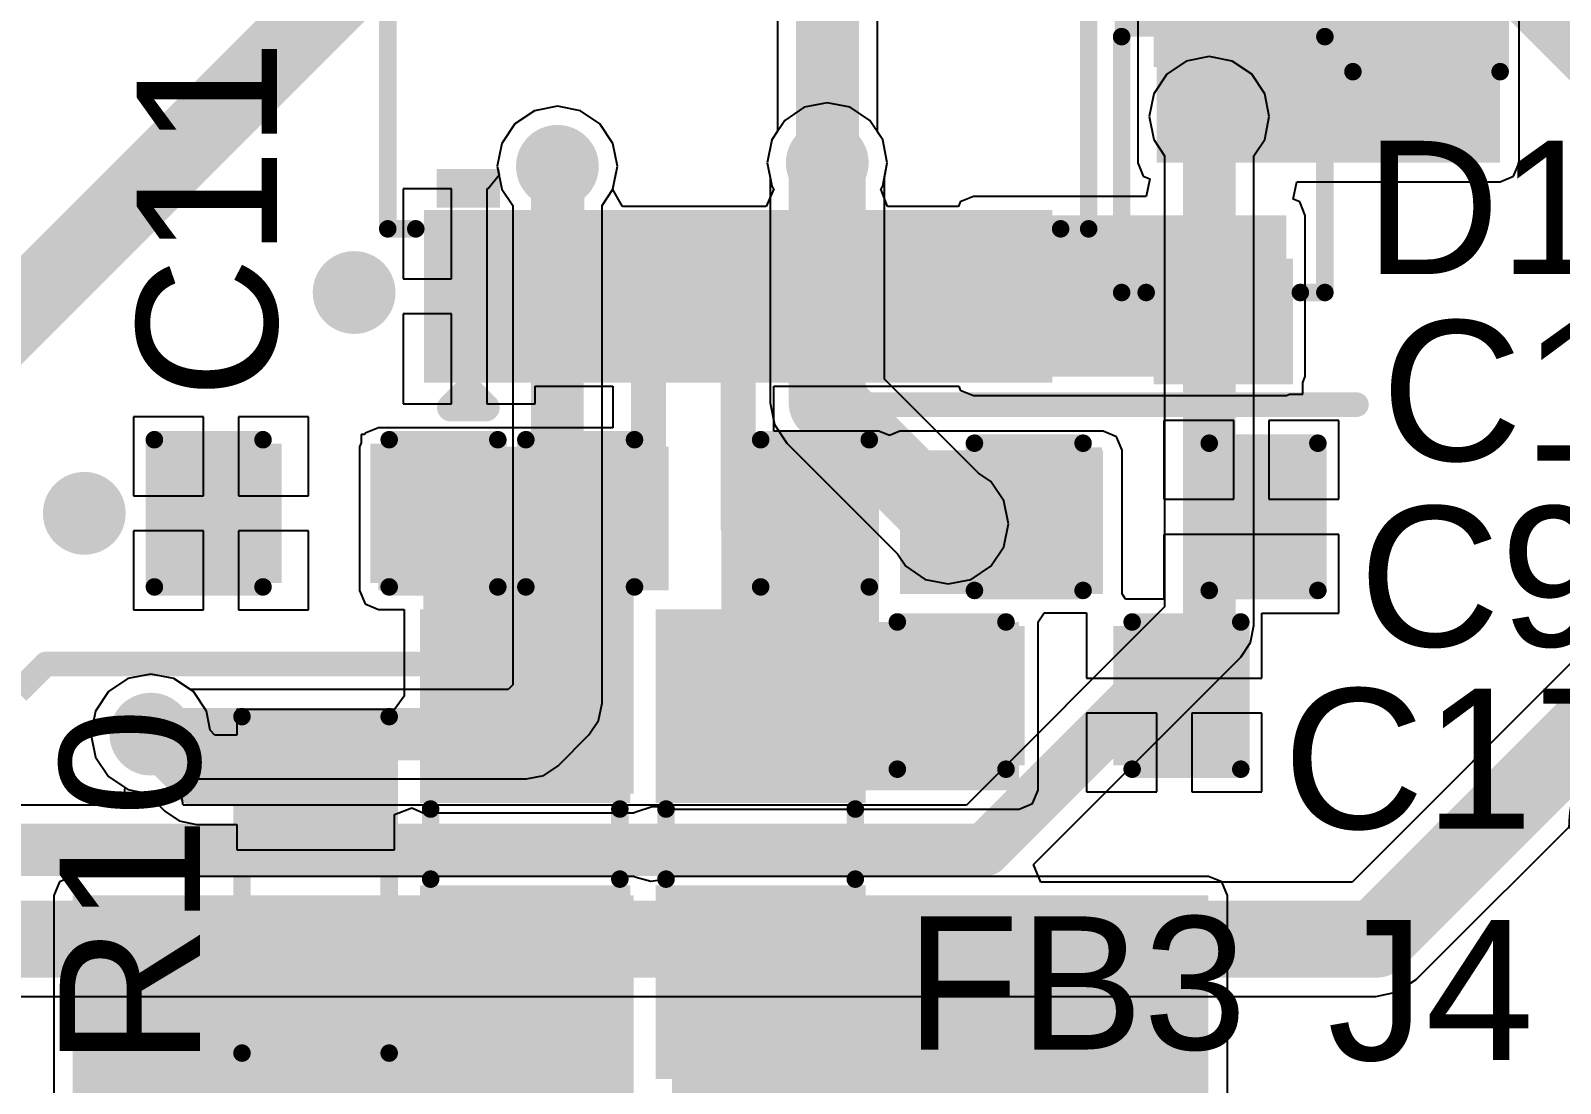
# Model space of a CAD drawing. Header units: millimetres. Extents: x -0.27 to 4.7, y -0.39 to 2.83.
# Drawn here: x 3.4247 to 3.8612, y 0.3114 to 0.6117 of the extents above; entities that cross this region are included whole.
import ezdxf

# ---------------------------------------------------------------- set-up
doc = ezdxf.new("R2010")
doc.units = ezdxf.units.MM
doc.header["$MEASUREMENT"] = 0
for name, color, linetype in [('BottomLayer', 5, 'Continuous'), ('BottomSolder', 6, 'Continuous'), ('TopLayer', 1, 'Continuous'), ('TopOverlay', 2, 'Continuous'), ('TopPaste', 8, 'Continuous'), ('TopSolder', 216, 'Continuous'), ('ViaHoleLayer', 16, 'Continuous')]:
    doc.layers.add(name, color=color, linetype=linetype)
doc.styles.add('Arial', font='', dxfattribs={"height": 0.2})
doc.styles.get('Arial').set_extended_font_data('Arial')

# ---------------------------------------------------------------- blocks, each defined once
blk = doc.blocks.new('14_TSSOP_56')
at = {"layer": 'TopLayer'}
for points in [[(-0.12992, 0.08563), (-0.08858, 0.08563), (-0.08858, 0.06791), (-0.12992, 0.06791)], [(0.08858, 0.08563), (0.12992, 0.08563), (0.12992, 0.06791), (0.08858, 0.06791)], [(-0.12992, 0.06004), (-0.08858, 0.06004), (-0.08858, 0.04232), (-0.12992, 0.04232)], [(0.08858, 0.06004), (0.12992, 0.06004), (0.12992, 0.04232), (0.08858, 0.04232)], [(-0.12992, 0.03445), (-0.08858, 0.03445), (-0.08858, 0.01673), (-0.12992, 0.01673)], [(0.08858, 0.03445), (0.12992, 0.03445), (0.12992, 0.01673), (0.08858, 0.01673)], [(-0.12992, 0.00886), (-0.08858, 0.00886), (-0.08858, -0.00886), (-0.12992, -0.00886)], [(0.08858, 0.00886), (0.12992, 0.00886), (0.12992, -0.00886), (0.08858, -0.00886)], [(-0.12992, -0.01673), (-0.08858, -0.01673), (-0.08858, -0.03445), (-0.12992, -0.03445)], [(0.08858, -0.01673), (0.12992, -0.01673), (0.12992, -0.03445), (0.08858, -0.03445)], [(-0.12992, -0.04232), (-0.08858, -0.04232), (-0.08858, -0.06004), (-0.12992, -0.06004)], [(0.08858, -0.04232), (0.12992, -0.04232), (0.12992, -0.06004), (0.08858, -0.06004)], [(-0.12992, -0.06791), (-0.08858, -0.06791), (-0.08858, -0.08563), (-0.12992, -0.08563)], [(0.08858, -0.06791), (0.12992, -0.06791), (0.12992, -0.08563), (0.08858, -0.08563)]]:
    blk.add_hatch(color=1, dxfattribs=at).paths.add_polyline_path(points)
at = {"layer": 'TopOverlay'}
blk.add_hatch(color=2, dxfattribs=at).paths.add_polyline_path([(-0.08393, 0.068), (-0.07293, 0.068), (-0.07293, 0.086), (-0.08393, 0.086)])
at = {"layer": 'TopPaste'}
for points in [[(-0.12992, 0.08563), (-0.08858, 0.08563), (-0.08858, 0.06791), (-0.12992, 0.06791)], [(0.08858, 0.08563), (0.12992, 0.08563), (0.12992, 0.06791), (0.08858, 0.06791)], [(-0.12992, 0.06004), (-0.08858, 0.06004), (-0.08858, 0.04232), (-0.12992, 0.04232)], [(0.08858, 0.06004), (0.12992, 0.06004), (0.12992, 0.04232), (0.08858, 0.04232)], [(-0.12992, 0.03445), (-0.08858, 0.03445), (-0.08858, 0.01673), (-0.12992, 0.01673)], [(0.08858, 0.03445), (0.12992, 0.03445), (0.12992, 0.01673), (0.08858, 0.01673)], [(-0.12992, 0.00886), (-0.08858, 0.00886), (-0.08858, -0.00886), (-0.12992, -0.00886)], [(0.08858, 0.00886), (0.12992, 0.00886), (0.12992, -0.00886), (0.08858, -0.00886)], [(-0.12992, -0.01673), (-0.08858, -0.01673), (-0.08858, -0.03445), (-0.12992, -0.03445)], [(0.08858, -0.01673), (0.12992, -0.01673), (0.12992, -0.03445), (0.08858, -0.03445)], [(-0.12992, -0.04232), (-0.08858, -0.04232), (-0.08858, -0.06004), (-0.12992, -0.06004)], [(0.08858, -0.04232), (0.12992, -0.04232), (0.12992, -0.06004), (0.08858, -0.06004)], [(-0.12992, -0.06791), (-0.08858, -0.06791), (-0.08858, -0.08563), (-0.12992, -0.08563)], [(0.08858, -0.06791), (0.12992, -0.06791), (0.12992, -0.08563), (0.08858, -0.08563)]]:
    blk.add_hatch(color=8, dxfattribs=at).paths.add_polyline_path(points)
at = {"layer": 'TopSolder'}
for points in [[(-0.13392, 0.08963), (-0.08458, 0.08963), (-0.08458, 0.06391), (-0.13392, 0.06391)], [(0.08458, 0.08963), (0.13392, 0.08963), (0.13392, 0.06391), (0.08458, 0.06391)], [(-0.13392, 0.06404), (-0.08458, 0.06404), (-0.08458, 0.03832), (-0.13392, 0.03832)], [(0.08458, 0.06404), (0.13392, 0.06404), (0.13392, 0.03832), (0.08458, 0.03832)], [(-0.13392, 0.03845), (-0.08458, 0.03845), (-0.08458, 0.01273), (-0.13392, 0.01273)], [(0.08458, 0.03845), (0.13392, 0.03845), (0.13392, 0.01273), (0.08458, 0.01273)], [(-0.13392, 0.01286), (-0.08458, 0.01286), (-0.08458, -0.01286), (-0.13392, -0.01286)], [(0.08458, 0.01286), (0.13392, 0.01286), (0.13392, -0.01286), (0.08458, -0.01286)], [(-0.13392, -0.01273), (-0.08458, -0.01273), (-0.08458, -0.03845), (-0.13392, -0.03845)], [(0.08458, -0.01273), (0.13392, -0.01273), (0.13392, -0.03845), (0.08458, -0.03845)], [(-0.13392, -0.03832), (-0.08458, -0.03832), (-0.08458, -0.06404), (-0.13392, -0.06404)], [(0.08458, -0.03832), (0.13392, -0.03832), (0.13392, -0.06404), (0.08458, -0.06404)], [(-0.13392, -0.06391), (-0.08458, -0.06391), (-0.08458, -0.08963), (-0.13392, -0.08963)], [(0.08458, -0.06391), (0.13392, -0.06391), (0.13392, -0.08963), (0.08458, -0.08963)]]:
    blk.add_hatch(color=216, dxfattribs=at).paths.add_polyline_path(points)
at = {"layer": 'TopOverlay'}
for points, const_width in [([(-0.09, 0.1), (-0.09, 0.092)], 0.005), ([(-0.09, 0.1), (0.09, 0.1)], 0.005), ([(0.09, 0.1), (0.09, 0.092)], 0.005), ([(-0.141, 0.082), (-0.141, 0.072)], 0.00787), ([(-0.141, 0.082), (-0.136, 0.077)], 0.00787), ([(-0.136, 0.077), (-0.141, 0.072)], 0.00787), ([(-0.09, -0.092), (-0.09, -0.1)], 0.005), ([(0.09, -0.092), (0.09, -0.1)], 0.005), ([(-0.09, -0.1), (0.09, -0.1)], 0.005)]:
    blk.add_lwpolyline(points, dxfattribs=dict(at, const_width=const_width))
for points, const_width in [([(-0.09125, 0.1, 1), (-0.08875, 0.1, 1)], 0.0025), ([(-0.09125, 0.1, 1), (-0.08875, 0.1, 1)], 0.0025), ([(0.08875, 0.1, 1), (0.09125, 0.1, 1)], 0.0025), ([(0.08875, 0.1, 1), (0.09125, 0.1, 1)], 0.0025), ([(-0.09125, 0.092, 1), (-0.08875, 0.092, 1)], 0.0025), ([(0.08875, 0.092, 1), (0.09125, 0.092, 1)], 0.0025), ([(-0.14297, 0.082, 1), (-0.13903, 0.082, 1)], 0.00394), ([(-0.14297, 0.082, 1), (-0.13903, 0.082, 1)], 0.00394), ([(-0.13797, 0.077, 1), (-0.13403, 0.077, 1)], 0.00394), ([(-0.13797, 0.077, 1), (-0.13403, 0.077, 1)], 0.00394), ([(-0.14297, 0.072, 1), (-0.13903, 0.072, 1)], 0.00394), ([(-0.14297, 0.072, 1), (-0.13903, 0.072, 1)], 0.00394), ([(-0.09125, -0.092, 1), (-0.08875, -0.092, 1)], 0.0025), ([(0.08875, -0.092, 1), (0.09125, -0.092, 1)], 0.0025), ([(-0.09125, -0.1, 1), (-0.08875, -0.1, 1)], 0.0025), ([(-0.09125, -0.1, 1), (-0.08875, -0.1, 1)], 0.0025), ([(0.08875, -0.1, 1), (0.09125, -0.1, 1)], 0.0025), ([(0.08875, -0.1, 1), (0.09125, -0.1, 1)], 0.0025)]:
    blk.add_lwpolyline(points, format="xyb", close=True, dxfattribs=dict(at, const_width=const_width))
blk = doc.blocks.new('R___0603_92')
at = {"layer": 'TopLayer'}
for points in [[(-0.015, 0.0175), (-0.015, -0.0175), (-0.045, -0.0175), (-0.045, 0.0175)], [(0.045, 0.0175), (0.045, -0.0175), (0.015, -0.0175), (0.015, 0.0175)]]:
    blk.add_hatch(color=1, dxfattribs=at).paths.add_polyline_path(points)
at = {"layer": 'TopPaste'}
for points in [[(-0.015, 0.0175), (-0.015, -0.0175), (-0.045, -0.0175), (-0.045, 0.0175)], [(0.045, 0.0175), (0.045, -0.0175), (0.015, -0.0175), (0.015, 0.0175)]]:
    blk.add_hatch(color=8, dxfattribs=at).paths.add_polyline_path(points)
at = {"layer": 'TopSolder'}
for points in [[(-0.011, 0.0215), (-0.011, -0.0215), (-0.049, -0.0215), (-0.049, 0.0215)], [(0.049, 0.0215), (0.049, -0.0215), (0.011, -0.0215), (0.011, 0.0215)]]:
    blk.add_hatch(color=216, dxfattribs=at).paths.add_polyline_path(points)
at = {"layer": 'TopOverlay', "const_width": 0.005}
for points in [[(-0.048, -0.021), (-0.048, 0.021)], [(0.048, 0.021), (-0.048, 0.021)], [(0.048, -0.021), (0.048, 0.021)], [(0.048, -0.021), (-0.048, -0.021)]]:
    blk.add_lwpolyline(points, dxfattribs=at)
at = {"layer": 'TopOverlay', "const_width": 0.0025}
for points in [[(-0.04925, 0.021, 1), (-0.04675, 0.021, 1)], [(-0.04925, 0.021, 1), (-0.04675, 0.021, 1)], [(0.04675, 0.021, 1), (0.04925, 0.021, 1)], [(0.04675, 0.021, 1), (0.04925, 0.021, 1)], [(-0.04925, -0.021, 1), (-0.04675, -0.021, 1)], [(-0.04925, -0.021, 1), (-0.04675, -0.021, 1)], [(0.04675, -0.021, 1), (0.04925, -0.021, 1)], [(0.04675, -0.021, 1), (0.04925, -0.021, 1)]]:
    blk.add_lwpolyline(points, format="xyb", close=True, dxfattribs=at)
blk = doc.blocks.new('R___0603_94')
at = {"layer": 'TopLayer'}
for points in [[(-0.015, 0.0175), (-0.015, -0.0175), (-0.045, -0.0175), (-0.045, 0.0175)], [(0.045, 0.0175), (0.045, -0.0175), (0.015, -0.0175), (0.015, 0.0175)]]:
    blk.add_hatch(color=1, dxfattribs=at).paths.add_polyline_path(points)
at = {"layer": 'TopPaste'}
for points in [[(-0.015, 0.0175), (-0.015, -0.0175), (-0.045, -0.0175), (-0.045, 0.0175)], [(0.045, 0.0175), (0.045, -0.0175), (0.015, -0.0175), (0.015, 0.0175)]]:
    blk.add_hatch(color=8, dxfattribs=at).paths.add_polyline_path(points)
at = {"layer": 'TopSolder'}
for points in [[(-0.011, 0.0215), (-0.011, -0.0215), (-0.049, -0.0215), (-0.049, 0.0215)], [(0.049, 0.0215), (0.049, -0.0215), (0.011, -0.0215), (0.011, 0.0215)]]:
    blk.add_hatch(color=216, dxfattribs=at).paths.add_polyline_path(points)
at = {"layer": 'TopOverlay', "const_width": 0.005}
for points in [[(0.048, 0.021), (-0.048, 0.021)], [(-0.048, -0.021), (-0.048, 0.021)], [(0.048, -0.021), (0.048, 0.021)], [(0.048, -0.021), (-0.048, -0.021)]]:
    blk.add_lwpolyline(points, dxfattribs=at)
at = {"layer": 'TopOverlay', "const_width": 0.0025}
for points in [[(-0.04925, 0.021, 1), (-0.04675, 0.021, 1)], [(-0.04925, 0.021, 1), (-0.04675, 0.021, 1)], [(0.04675, 0.021, 1), (0.04925, 0.021, 1)], [(0.04675, 0.021, 1), (0.04925, 0.021, 1)], [(-0.04925, -0.021, 1), (-0.04675, -0.021, 1)], [(-0.04925, -0.021, 1), (-0.04675, -0.021, 1)], [(0.04675, -0.021, 1), (0.04925, -0.021, 1)], [(0.04675, -0.021, 1), (0.04925, -0.021, 1)]]:
    blk.add_lwpolyline(points, format="xyb", close=True, dxfattribs=at)
blk = doc.blocks.new('I___0805_134')
at = {"layer": 'TopLayer'}
for points in [[(-0.06299, 0.02598), (-0.01575, 0.02598), (-0.01575, -0.02598), (-0.06299, -0.02598)], [(0.01575, 0.02598), (0.06299, 0.02598), (0.06299, -0.02598), (0.01575, -0.02598)]]:
    blk.add_hatch(color=1, dxfattribs=at).paths.add_polyline_path(points)
at = {"layer": 'TopPaste'}
for points in [[(-0.06299, 0.02598), (-0.01575, 0.02598), (-0.01575, -0.02598), (-0.06299, -0.02598)], [(0.01575, 0.02598), (0.06299, 0.02598), (0.06299, -0.02598), (0.01575, -0.02598)]]:
    blk.add_hatch(color=8, dxfattribs=at).paths.add_polyline_path(points)
at = {"layer": 'TopSolder'}
for points in [[(-0.06699, 0.02998), (-0.01175, 0.02998), (-0.01175, -0.02998), (-0.06699, -0.02998)], [(0.01175, 0.02998), (0.06699, 0.02998), (0.06699, -0.02998), (0.01175, -0.02998)]]:
    blk.add_hatch(color=216, dxfattribs=at).paths.add_polyline_path(points)
at = {"layer": 'TopOverlay', "const_width": 0.005}
for points in [[(-0.01, 0.027), (0.01, 0.027)], [(-0.01, -0.027), (0.01, -0.027)]]:
    blk.add_lwpolyline(points, dxfattribs=at)
at = {"layer": 'TopOverlay', "const_width": 0.0025}
for points in [[(-0.01125, 0.027, 1), (-0.00875, 0.027, 1)], [(0.00875, 0.027, 1), (0.01125, 0.027, 1)], [(-0.01125, -0.027, 1), (-0.00875, -0.027, 1)], [(0.00875, -0.027, 1), (0.01125, -0.027, 1)]]:
    blk.add_lwpolyline(points, format="xyb", close=True, dxfattribs=at)
blk = doc.blocks.new('I___0805_135')
at = {"layer": 'TopLayer'}
for points in [[(-0.06299, 0.02598), (-0.01575, 0.02598), (-0.01575, -0.02598), (-0.06299, -0.02598)], [(0.01575, 0.02598), (0.06299, 0.02598), (0.06299, -0.02598), (0.01575, -0.02598)]]:
    blk.add_hatch(color=1, dxfattribs=at).paths.add_polyline_path(points)
at = {"layer": 'TopPaste'}
for points in [[(-0.06299, 0.02598), (-0.01575, 0.02598), (-0.01575, -0.02598), (-0.06299, -0.02598)], [(0.01575, 0.02598), (0.06299, 0.02598), (0.06299, -0.02598), (0.01575, -0.02598)]]:
    blk.add_hatch(color=8, dxfattribs=at).paths.add_polyline_path(points)
at = {"layer": 'TopSolder'}
for points in [[(-0.06699, 0.02998), (-0.01175, 0.02998), (-0.01175, -0.02998), (-0.06699, -0.02998)], [(0.01175, 0.02998), (0.06699, 0.02998), (0.06699, -0.02998), (0.01175, -0.02998)]]:
    blk.add_hatch(color=216, dxfattribs=at).paths.add_polyline_path(points)
at = {"layer": 'TopOverlay', "const_width": 0.005}
for points in [[(-0.01, 0.027), (0.01, 0.027)], [(-0.01, -0.027), (0.01, -0.027)]]:
    blk.add_lwpolyline(points, dxfattribs=at)
at = {"layer": 'TopOverlay', "const_width": 0.0025}
for points in [[(-0.01125, 0.027, 1), (-0.00875, 0.027, 1)], [(0.00875, 0.027, 1), (0.01125, 0.027, 1)], [(-0.01125, -0.027, 1), (-0.00875, -0.027, 1)], [(0.00875, -0.027, 1), (0.01125, -0.027, 1)]]:
    blk.add_lwpolyline(points, format="xyb", close=True, dxfattribs=at)
blk = doc.blocks.new('SOD_323_159')
at = {"layer": 'TopLayer'}
for points in [[(-0.02953, -0.01772), (-0.06102, -0.01772), (-0.06102, 0.01772), (-0.02953, 0.01772)], [(0.06102, -0.01772), (0.02953, -0.01772), (0.02953, 0.01772), (0.06102, 0.01772)]]:
    blk.add_hatch(color=1, dxfattribs=at).paths.add_polyline_path(points)
at = {"layer": 'TopOverlay'}
for points in [[(-0.079, 0.019), (-0.036, 0.019), (-0.036, 0.031), (-0.079, 0.031)], [(-0.079, -0.02), (-0.062, -0.02), (-0.062, 0.02), (-0.079, 0.02)], [(-0.079, -0.031), (-0.036, -0.031), (-0.036, -0.019), (-0.079, -0.019)]]:
    blk.add_hatch(color=2, dxfattribs=at).paths.add_polyline_path(points)
at = {"layer": 'TopPaste'}
for points in [[(-0.02953, -0.01772), (-0.06102, -0.01772), (-0.06102, 0.01772), (-0.02953, 0.01772)], [(0.06102, -0.01772), (0.02953, -0.01772), (0.02953, 0.01772), (0.06102, 0.01772)]]:
    blk.add_hatch(color=8, dxfattribs=at).paths.add_polyline_path(points)
at = {"layer": 'TopSolder'}
for points in [[(-0.02736, -0.01988), (-0.06319, -0.01988), (-0.06319, 0.01988), (-0.02736, 0.01988)], [(0.06319, -0.01988), (0.02736, -0.01988), (0.02736, 0.01988), (0.06319, 0.01988)]]:
    blk.add_hatch(color=216, dxfattribs=at).paths.add_polyline_path(points)
at = {"layer": 'TopOverlay', "const_width": 0.005}
for points in [[(0.037, 0.029), (-0.036, 0.029)], [(0.037, 0.022), (0.037, 0.029)], [(0.037, -0.029), (0.037, -0.022)], [(0.037, -0.029), (-0.036, -0.029)]]:
    blk.add_lwpolyline(points, dxfattribs=at)
at = {"layer": 'TopOverlay', "const_width": 0.0025}
for points in [[(-0.03725, 0.029, 1), (-0.03475, 0.029, 1)], [(0.03575, 0.029, 1), (0.03825, 0.029, 1)], [(0.03575, 0.029, 1), (0.03825, 0.029, 1)], [(0.03575, 0.022, 1), (0.03825, 0.022, 1)], [(0.03575, -0.022, 1), (0.03825, -0.022, 1)], [(-0.03725, -0.029, 1), (-0.03475, -0.029, 1)], [(0.03575, -0.029, 1), (0.03825, -0.029, 1)], [(0.03575, -0.029, 1), (0.03825, -0.029, 1)]]:
    blk.add_lwpolyline(points, format="xyb", close=True, dxfattribs=at)
blk = doc.blocks.new('C___0603_202')
at = {"layer": 'TopLayer'}
for points in [[(-0.015, 0.0175), (-0.015, -0.0175), (-0.045, -0.0175), (-0.045, 0.0175)], [(0.045, 0.0175), (0.045, -0.0175), (0.015, -0.0175), (0.015, 0.0175)]]:
    blk.add_hatch(color=1, dxfattribs=at).paths.add_polyline_path(points)
at = {"layer": 'TopPaste'}
for points in [[(-0.015, 0.0175), (-0.015, -0.0175), (-0.045, -0.0175), (-0.045, 0.0175)], [(0.045, 0.0175), (0.045, -0.0175), (0.015, -0.0175), (0.015, 0.0175)]]:
    blk.add_hatch(color=8, dxfattribs=at).paths.add_polyline_path(points)
at = {"layer": 'TopSolder'}
for points in [[(-0.01264, 0.01986), (-0.01264, -0.01986), (-0.04736, -0.01986), (-0.04736, 0.01986)], [(0.04736, 0.01986), (0.04736, -0.01986), (0.01264, -0.01986), (0.01264, 0.01986)]]:
    blk.add_hatch(color=216, dxfattribs=at).paths.add_polyline_path(points)
at = {"layer": 'TopOverlay', "const_width": 0.005}
for points in [[(-0.049, 0.021), (-0.018, 0.021)], [(-0.049, -0.021), (-0.049, 0.021)], [(0.018, 0.021), (0.049, 0.021)], [(0.049, -0.021), (0.049, 0.021)], [(-0.049, -0.021), (-0.018, -0.021)], [(0.018, -0.021), (0.049, -0.021)]]:
    blk.add_lwpolyline(points, dxfattribs=at)
at = {"layer": 'TopOverlay', "const_width": 0.0025}
for points in [[(-0.05025, 0.021, 1), (-0.04775, 0.021, 1)], [(-0.05025, 0.021, 1), (-0.04775, 0.021, 1)], [(-0.01925, 0.021, 1), (-0.01675, 0.021, 1)], [(0.01675, 0.021, 1), (0.01925, 0.021, 1)], [(0.04775, 0.021, 1), (0.05025, 0.021, 1)], [(0.04775, 0.021, 1), (0.05025, 0.021, 1)], [(-0.05025, -0.021, 1), (-0.04775, -0.021, 1)], [(-0.05025, -0.021, 1), (-0.04775, -0.021, 1)], [(-0.01925, -0.021, 1), (-0.01675, -0.021, 1)], [(0.01675, -0.021, 1), (0.01925, -0.021, 1)], [(0.04775, -0.021, 1), (0.05025, -0.021, 1)], [(0.04775, -0.021, 1), (0.05025, -0.021, 1)]]:
    blk.add_lwpolyline(points, format="xyb", close=True, dxfattribs=at)
blk = doc.blocks.new('C___0603_204')
at = {"layer": 'TopLayer'}
for points in [[(-0.015, 0.0175), (-0.015, -0.0175), (-0.045, -0.0175), (-0.045, 0.0175)], [(0.045, 0.0175), (0.045, -0.0175), (0.015, -0.0175), (0.015, 0.0175)]]:
    blk.add_hatch(color=1, dxfattribs=at).paths.add_polyline_path(points)
at = {"layer": 'TopPaste'}
for points in [[(-0.015, 0.0175), (-0.015, -0.0175), (-0.045, -0.0175), (-0.045, 0.0175)], [(0.045, 0.0175), (0.045, -0.0175), (0.015, -0.0175), (0.015, 0.0175)]]:
    blk.add_hatch(color=8, dxfattribs=at).paths.add_polyline_path(points)
at = {"layer": 'TopSolder'}
for points in [[(-0.01264, 0.01986), (-0.01264, -0.01986), (-0.04736, -0.01986), (-0.04736, 0.01986)], [(0.04736, 0.01986), (0.04736, -0.01986), (0.01264, -0.01986), (0.01264, 0.01986)]]:
    blk.add_hatch(color=216, dxfattribs=at).paths.add_polyline_path(points)
at = {"layer": 'TopOverlay', "const_width": 0.005}
for points in [[(-0.049, 0.021), (-0.018, 0.021)], [(-0.049, -0.021), (-0.049, 0.021)], [(0.018, 0.021), (0.049, 0.021)], [(0.049, -0.021), (0.049, 0.021)], [(-0.049, -0.021), (-0.018, -0.021)], [(0.018, -0.021), (0.049, -0.021)]]:
    blk.add_lwpolyline(points, dxfattribs=at)
at = {"layer": 'TopOverlay', "const_width": 0.0025}
for points in [[(-0.05025, 0.021, 1), (-0.04775, 0.021, 1)], [(-0.05025, 0.021, 1), (-0.04775, 0.021, 1)], [(-0.01925, 0.021, 1), (-0.01675, 0.021, 1)], [(0.01675, 0.021, 1), (0.01925, 0.021, 1)], [(0.04775, 0.021, 1), (0.05025, 0.021, 1)], [(0.04775, 0.021, 1), (0.05025, 0.021, 1)], [(-0.05025, -0.021, 1), (-0.04775, -0.021, 1)], [(-0.05025, -0.021, 1), (-0.04775, -0.021, 1)], [(-0.01925, -0.021, 1), (-0.01675, -0.021, 1)], [(0.01675, -0.021, 1), (0.01925, -0.021, 1)], [(0.04775, -0.021, 1), (0.05025, -0.021, 1)], [(0.04775, -0.021, 1), (0.05025, -0.021, 1)]]:
    blk.add_lwpolyline(points, format="xyb", close=True, dxfattribs=at)
blk = doc.blocks.new('C___0603_208')
at = {"layer": 'TopLayer'}
for points in [[(-0.015, 0.0175), (-0.015, -0.0175), (-0.045, -0.0175), (-0.045, 0.0175)], [(0.045, 0.0175), (0.045, -0.0175), (0.015, -0.0175), (0.015, 0.0175)]]:
    blk.add_hatch(color=1, dxfattribs=at).paths.add_polyline_path(points)
at = {"layer": 'TopPaste'}
for points in [[(-0.015, 0.0175), (-0.015, -0.0175), (-0.045, -0.0175), (-0.045, 0.0175)], [(0.045, 0.0175), (0.045, -0.0175), (0.015, -0.0175), (0.015, 0.0175)]]:
    blk.add_hatch(color=8, dxfattribs=at).paths.add_polyline_path(points)
at = {"layer": 'TopSolder'}
for points in [[(-0.01264, 0.01986), (-0.01264, -0.01986), (-0.04736, -0.01986), (-0.04736, 0.01986)], [(0.04736, 0.01986), (0.04736, -0.01986), (0.01264, -0.01986), (0.01264, 0.01986)]]:
    blk.add_hatch(color=216, dxfattribs=at).paths.add_polyline_path(points)
at = {"layer": 'TopOverlay', "const_width": 0.005}
for points in [[(-0.049, 0.021), (-0.018, 0.021)], [(-0.049, -0.021), (-0.049, 0.021)], [(0.018, 0.021), (0.049, 0.021)], [(0.049, -0.021), (0.049, 0.021)], [(-0.049, -0.021), (-0.018, -0.021)], [(0.018, -0.021), (0.049, -0.021)]]:
    blk.add_lwpolyline(points, dxfattribs=at)
at = {"layer": 'TopOverlay', "const_width": 0.0025}
for points in [[(-0.05025, 0.021, 1), (-0.04775, 0.021, 1)], [(-0.05025, 0.021, 1), (-0.04775, 0.021, 1)], [(-0.01925, 0.021, 1), (-0.01675, 0.021, 1)], [(0.01675, 0.021, 1), (0.01925, 0.021, 1)], [(0.04775, 0.021, 1), (0.05025, 0.021, 1)], [(0.04775, 0.021, 1), (0.05025, 0.021, 1)], [(-0.05025, -0.021, 1), (-0.04775, -0.021, 1)], [(-0.05025, -0.021, 1), (-0.04775, -0.021, 1)], [(-0.01925, -0.021, 1), (-0.01675, -0.021, 1)], [(0.01675, -0.021, 1), (0.01925, -0.021, 1)], [(0.04775, -0.021, 1), (0.05025, -0.021, 1)], [(0.04775, -0.021, 1), (0.05025, -0.021, 1)]]:
    blk.add_lwpolyline(points, format="xyb", close=True, dxfattribs=at)
blk = doc.blocks.new('C___0603_210')
at = {"layer": 'TopLayer'}
for points in [[(-0.015, 0.0175), (-0.015, -0.0175), (-0.045, -0.0175), (-0.045, 0.0175)], [(0.045, 0.0175), (0.045, -0.0175), (0.015, -0.0175), (0.015, 0.0175)]]:
    blk.add_hatch(color=1, dxfattribs=at).paths.add_polyline_path(points)
at = {"layer": 'TopPaste'}
for points in [[(-0.015, 0.0175), (-0.015, -0.0175), (-0.045, -0.0175), (-0.045, 0.0175)], [(0.045, 0.0175), (0.045, -0.0175), (0.015, -0.0175), (0.015, 0.0175)]]:
    blk.add_hatch(color=8, dxfattribs=at).paths.add_polyline_path(points)
at = {"layer": 'TopSolder'}
for points in [[(-0.01264, 0.01986), (-0.01264, -0.01986), (-0.04736, -0.01986), (-0.04736, 0.01986)], [(0.04736, 0.01986), (0.04736, -0.01986), (0.01264, -0.01986), (0.01264, 0.01986)]]:
    blk.add_hatch(color=216, dxfattribs=at).paths.add_polyline_path(points)
at = {"layer": 'TopOverlay', "const_width": 0.005}
for points in [[(-0.049, 0.021), (-0.049, -0.021)], [(-0.018, 0.021), (-0.049, 0.021)], [(0.049, 0.021), (0.018, 0.021)], [(0.049, 0.021), (0.049, -0.021)], [(-0.018, -0.021), (-0.049, -0.021)], [(0.049, -0.021), (0.018, -0.021)]]:
    blk.add_lwpolyline(points, dxfattribs=at)
at = {"layer": 'TopOverlay', "const_width": 0.0025}
for points in [[(-0.05025, 0.021, 1), (-0.04775, 0.021, 1)], [(-0.05025, 0.021, 1), (-0.04775, 0.021, 1)], [(-0.01925, 0.021, 1), (-0.01675, 0.021, 1)], [(0.01675, 0.021, 1), (0.01925, 0.021, 1)], [(0.04775, 0.021, 1), (0.05025, 0.021, 1)], [(0.04775, 0.021, 1), (0.05025, 0.021, 1)], [(-0.05025, -0.021, 1), (-0.04775, -0.021, 1)], [(-0.05025, -0.021, 1), (-0.04775, -0.021, 1)], [(-0.01925, -0.021, 1), (-0.01675, -0.021, 1)], [(0.01675, -0.021, 1), (0.01925, -0.021, 1)], [(0.04775, -0.021, 1), (0.05025, -0.021, 1)], [(0.04775, -0.021, 1), (0.05025, -0.021, 1)]]:
    blk.add_lwpolyline(points, format="xyb", close=True, dxfattribs=at)

msp = doc.modelspace()

# ---------------------------------------------------------------- hatches: boundary and pattern name
at = {"layer": 'BottomLayer'}
h = msp.add_hatch(color=5, dxfattribs=at)
edge = h.paths.add_edge_path()
edge.add_arc((3.761, 0.58717), 0.01181, 0, 360)
h = msp.add_hatch(color=5, dxfattribs=at)
edge = h.paths.add_edge_path()
edge.add_arc((3.652, 0.574), 0.01181, 0, 360)
h = msp.add_hatch(color=5, dxfattribs=at)
edge = h.paths.add_edge_path()
edge.add_arc((3.575, 0.573), 0.01181, 0, 360)
h = msp.add_hatch(color=5, dxfattribs=at)
edge = h.paths.add_edge_path()
edge.add_arc((3.517, 0.537), 0.01181, 0, 360)
h = msp.add_hatch(color=5, dxfattribs=at)
edge = h.paths.add_edge_path()
edge.add_arc((3.44, 0.474), 0.01181, 0, 360)
h = msp.add_hatch(color=5, dxfattribs=at)
edge = h.paths.add_edge_path()
edge.add_arc((3.68654, 0.471), 0.01181, 0, 360)
h = msp.add_hatch(color=5, dxfattribs=at)
edge = h.paths.add_edge_path()
edge.add_arc((3.459, 0.411), 0.01181, 0, 360)
at = {"layer": 'BottomSolder'}
h = msp.add_hatch(color=6, dxfattribs=at)
edge = h.paths.add_edge_path()
edge.add_arc((3.761, 0.58717), 0.00591, 0, 360)
h = msp.add_hatch(color=6, dxfattribs=at)
edge = h.paths.add_edge_path()
edge.add_arc((3.575, 0.573), 0.00591, 0, 360)
h = msp.add_hatch(color=6, dxfattribs=at)
edge = h.paths.add_edge_path()
edge.add_arc((3.652, 0.574), 0.00591, 0, 360)
h = msp.add_hatch(color=6, dxfattribs=at)
edge = h.paths.add_edge_path()
edge.add_arc((3.517, 0.537), 0.00591, 0, 360)
h = msp.add_hatch(color=6, dxfattribs=at)
edge = h.paths.add_edge_path()
edge.add_arc((3.44, 0.474), 0.00591, 0, 360)
h = msp.add_hatch(color=6, dxfattribs=at)
edge = h.paths.add_edge_path()
edge.add_arc((3.68654, 0.471), 0.00591, 0, 360)
h = msp.add_hatch(color=6, dxfattribs=at)
edge = h.paths.add_edge_path()
edge.add_arc((3.459, 0.411), 0.00591, 0, 360)
at = {"layer": 'TopLayer'}
for points in [[(3.746, 0.574), (3.844, 0.574), (3.844, 0.635), (3.746, 0.635)], [(3.69377, 0.513), (3.783, 0.513), (3.783, 0.559), (3.69377, 0.559)], [(3.52395, 0.452), (3.60673, 0.452), (3.60673, 0.493), (3.52395, 0.493)], [(3.62173, 0.427), (3.66673, 0.427), (3.66673, 0.492), (3.62173, 0.492)], [(3.67273, 0.451), (3.73073, 0.451), (3.73073, 0.492), (3.67273, 0.492)], [(3.53673, 0.394), (3.59673, 0.394), (3.59673, 0.467), (3.53673, 0.467)], [(3.60873, 0.395), (3.70673, 0.395), (3.70673, 0.443), (3.60873, 0.443)], [(3.59673, 0.365), (3.43673, 0.365), (3.43673, 0.187), (3.59673, 0.187)], [(3.60773, 0.189), (3.76077, 0.189), (3.76077, 0.365), (3.60773, 0.365)]]:
    msp.add_hatch(color=1, dxfattribs=at).paths.add_polyline_path(points)
h = msp.add_hatch(color=1, dxfattribs=at)
edge = h.paths.add_edge_path()
edge.add_arc((3.761, 0.58717), 0.01181, 0, 360)
h = msp.add_hatch(color=1, dxfattribs=at)
edge = h.paths.add_edge_path()
edge.add_arc((3.652, 0.574), 0.01181, 0, 360)
h = msp.add_hatch(color=1, dxfattribs=at)
edge = h.paths.add_edge_path()
edge.add_arc((3.575, 0.573), 0.01181, 0, 360)
h = msp.add_hatch(color=1, dxfattribs=at)
edge = h.paths.add_edge_path()
edge.add_arc((3.517, 0.537), 0.01181, 0, 360)
h = msp.add_hatch(color=1, dxfattribs=at)
edge = h.paths.add_edge_path()
edge.add_arc((3.44, 0.474), 0.01181, 0, 360)
h = msp.add_hatch(color=1, dxfattribs=at)
edge = h.paths.add_edge_path()
edge.add_arc((3.68654, 0.471), 0.01181, 0, 360)
h = msp.add_hatch(color=1, dxfattribs=at)
edge = h.paths.add_edge_path()
edge.add_arc((3.459, 0.411), 0.01181, 0, 360)
at = {"layer": 'TopSolder'}
h = msp.add_hatch(color=216, dxfattribs=at)
edge = h.paths.add_edge_path()
edge.add_arc((3.761, 0.58717), 0.00591, 0, 360)
h = msp.add_hatch(color=216, dxfattribs=at)
edge = h.paths.add_edge_path()
edge.add_arc((3.575, 0.573), 0.00591, 0, 360)
h = msp.add_hatch(color=216, dxfattribs=at)
edge = h.paths.add_edge_path()
edge.add_arc((3.652, 0.574), 0.00591, 0, 360)
h = msp.add_hatch(color=216, dxfattribs=at)
edge = h.paths.add_edge_path()
edge.add_arc((3.517, 0.537), 0.00591, 0, 360)
h = msp.add_hatch(color=216, dxfattribs=at)
edge = h.paths.add_edge_path()
edge.add_arc((3.44, 0.474), 0.00591, 0, 360)
h = msp.add_hatch(color=216, dxfattribs=at)
edge = h.paths.add_edge_path()
edge.add_arc((3.68654, 0.471), 0.00591, 0, 360)
h = msp.add_hatch(color=216, dxfattribs=at)
edge = h.paths.add_edge_path()
edge.add_arc((3.459, 0.411), 0.00591, 0, 360)
at = {"layer": 'ViaHoleLayer'}
h = msp.add_hatch(color=16, dxfattribs=at)
edge = h.paths.add_edge_path()
edge.add_arc((3.761, 0.58717), 0.00591, 0, 360)
h = msp.add_hatch(color=16, dxfattribs=at)
edge = h.paths.add_edge_path()
edge.add_arc((3.575, 0.573), 0.00591, 0, 360)
h = msp.add_hatch(color=16, dxfattribs=at)
edge = h.paths.add_edge_path()
edge.add_arc((3.652, 0.574), 0.00591, 0, 360)
h = msp.add_hatch(color=16, dxfattribs=at)
edge = h.paths.add_edge_path()
edge.add_arc((3.517, 0.537), 0.00591, 0, 360)
h = msp.add_hatch(color=16, dxfattribs=at)
edge = h.paths.add_edge_path()
edge.add_arc((3.44, 0.474), 0.00591, 0, 360)
h = msp.add_hatch(color=16, dxfattribs=at)
edge = h.paths.add_edge_path()
edge.add_arc((3.68654, 0.471), 0.00591, 0, 360)
h = msp.add_hatch(color=16, dxfattribs=at)
edge = h.paths.add_edge_path()
edge.add_arc((3.459, 0.411), 0.00591, 0, 360)

# ---------------------------------------------------------------- linework, layer by layer
at = {"layer": 'BottomLayer'}
for p, q in [((3.75444, 0.603), (3.74888, 0.59929)), ((3.761, 0.60431), (3.75444, 0.603)), ((3.76756, 0.603), (3.761, 0.60431)), ((3.77312, 0.59929), (3.76756, 0.603)), ((3.74888, 0.59929), (3.74516, 0.59373)), ((3.77684, 0.59373), (3.77312, 0.59929)), ((3.74516, 0.59373), (3.74386, 0.58717)), ((3.77814, 0.58717), (3.77684, 0.59373)), ((3.575, 0.59014), (3.56844, 0.58884)), ((3.58156, 0.58884), (3.575, 0.59014)), ((3.64544, 0.58984), (3.63988, 0.58612)), ((3.652, 0.59114), (3.64544, 0.58984)), ((3.65856, 0.58984), (3.652, 0.59114)), ((3.66412, 0.58612), (3.65856, 0.58984)), ((3.56288, 0.58512), (3.55916, 0.57956)), ((3.56844, 0.58884), (3.56288, 0.58512)), ((3.58712, 0.58512), (3.58156, 0.58884)), ((3.59084, 0.57956), (3.58712, 0.58512)), ((3.63988, 0.58612), (3.63616, 0.58056)), ((3.66784, 0.58056), (3.66412, 0.58612)), ((3.74386, 0.58717), (3.74516, 0.58061)), ((3.77684, 0.58061), (3.77814, 0.58717)), ((3.74516, 0.58061), (3.74826, 0.57598)), ((3.77374, 0.57598), (3.77684, 0.58061)), ((3.55916, 0.57956), (3.55786, 0.573)), ((3.59214, 0.573), (3.59084, 0.57956)), ((3.63616, 0.58056), (3.63486, 0.574)), ((3.66914, 0.574), (3.66784, 0.58056)), ((3.55786, 0.573), (3.55916, 0.56644)), ((3.59084, 0.56644), (3.59214, 0.573)), ((3.63486, 0.574), (3.63569, 0.56984)), ((3.66831, 0.56984), (3.66914, 0.574)), ((3.74826, 0.57598), (3.74826, 0.44728)), ((3.77374, 0.442), (3.77374, 0.57598)), ((3.63569, 0.56984), (3.63569, 0.50554)), ((3.66831, 0.5123), (3.66831, 0.56984)), ((3.55916, 0.56644), (3.56226, 0.56182)), ((3.58774, 0.56182), (3.59084, 0.56644)), ((3.56226, 0.56182), (3.56226, 0.42507)), ((3.58774, 0.41979), (3.58774, 0.56182)), ((3.69514, 0.48547), (3.66831, 0.5123)), ((3.63569, 0.50554), (3.63693, 0.4993)), ((3.63693, 0.4993), (3.64046, 0.494)), ((3.64046, 0.494), (3.67207, 0.4624)), ((3.69866, 0.48312), (3.69514, 0.48547)), ((3.70238, 0.47756), (3.69866, 0.48312)), ((3.70368, 0.471), (3.70238, 0.47756)), ((3.70238, 0.46444), (3.70368, 0.471)), ((3.69866, 0.45888), (3.70238, 0.46444)), ((3.67207, 0.4624), (3.67442, 0.45888)), ((3.67442, 0.45888), (3.67998, 0.45516)), ((3.6931, 0.45516), (3.69866, 0.45888)), ((3.67998, 0.45516), (3.68654, 0.45386)), ((3.68654, 0.45386), (3.6931, 0.45516)), ((3.74826, 0.44728), (3.69172, 0.39074)), ((3.77277, 0.43712), (3.77374, 0.442)), ((3.77001, 0.43299), (3.77277, 0.43712)), ((3.87053, 0.4376), (3.80174, 0.36881)), ((3.71084, 0.37381), (3.77001, 0.43299)), ((3.459, 0.42814), (3.45244, 0.42684)), ((3.46556, 0.42684), (3.459, 0.42814)), ((3.45244, 0.42684), (3.44688, 0.42312)), ((3.47018, 0.42374), (3.46556, 0.42684)), ((3.56093, 0.42374), (3.47018, 0.42374)), ((3.56226, 0.42507), (3.56093, 0.42374)), ((3.44688, 0.42312), (3.44316, 0.41756)), ((3.58677, 0.41491), (3.58774, 0.41979)), ((3.44316, 0.41756), (3.44186, 0.411)), ((3.58401, 0.41077), (3.58677, 0.41491)), ((3.44186, 0.411), (3.44316, 0.40444)), ((3.57523, 0.40199), (3.58401, 0.41077)), ((3.82004, 0.34096), (3.8936, 0.41453)), ((3.44316, 0.40444), (3.44688, 0.39888)), ((3.57109, 0.39923), (3.57523, 0.40199)), ((3.44688, 0.39888), (3.45157, 0.39574)), ((3.46733, 0.39574), (3.47032, 0.39826)), ((3.47032, 0.39826), (3.56621, 0.39826)), ((3.56621, 0.39826), (3.57109, 0.39923)), ((3.45157, 0.39574), (3.45109, 0.39165)), ((3.46819, 0.39074), (3.46733, 0.39574)), ((3.45074, 0.39074), (2.79928, 0.39074)), ((3.45109, 0.39165), (3.45074, 0.39074)), ((3.69172, 0.39074), (3.46819, 0.39074)), ((3.71291, 0.36881), (3.71084, 0.37381)), ((3.80174, 0.36881), (3.71291, 0.36881)), ((3.81474, 0.33743), (3.82004, 0.34096)), ((3.37636, 0.33619), (3.8085, 0.33619)), ((3.8085, 0.33619), (3.81474, 0.33743))]:
    msp.add_line(p, q, dxfattribs=at)
for points, const_width in [([(3.314, 0.424), (3.518, 0.628)], 0.022), ([(3.849, 0.628), (3.921, 0.556)], 0.022), ([(3.761, 0.442), (3.761, 0.58717)], 0.015), ([(3.652, 0.50554), (3.652, 0.574)], 0.022), ([(3.575, 0.41979), (3.575, 0.573)], 0.015), ([(3.652, 0.50554), (3.68654, 0.471)], 0.022), ([(3.697, 0.378), (3.761, 0.442)], 0.015), ([(3.8085, 0.3525), (3.885, 0.429)], 0.022), ([(3.56621, 0.411), (3.575, 0.41979)], 0.015), ([(3.459, 0.411), (3.56621, 0.411)], 0.015), ([(2.794, 0.378), (3.697, 0.378)], 0.015), ([(2.62246, 0.3525), (3.8085, 0.3525)], 0.022)]:
    msp.add_lwpolyline(points, dxfattribs=dict(at, const_width=const_width))
for points, const_width in [([(3.75725, 0.58717, 1), (3.76475, 0.58717, 1)], 0.0075), ([(3.6465, 0.574, 1), (3.6575, 0.574, 1)], 0.011), ([(3.57125, 0.573, 1), (3.57875, 0.573, 1)], 0.0075), ([(3.6465, 0.50554, 1), (3.6575, 0.50554, 1)], 0.011), ([(3.6465, 0.50554, 1), (3.6575, 0.50554, 1)], 0.011), ([(3.68104, 0.471, 1), (3.69204, 0.471, 1)], 0.011), ([(3.75725, 0.442, 1), (3.76475, 0.442, 1)], 0.0075), ([(3.75725, 0.442, 1), (3.76475, 0.442, 1)], 0.0075), ([(3.57125, 0.41979, 1), (3.57875, 0.41979, 1)], 0.0075), ([(3.57125, 0.41979, 1), (3.57875, 0.41979, 1)], 0.0075), ([(3.45525, 0.411, 1), (3.46275, 0.411, 1)], 0.0075), ([(3.56246, 0.411, 1), (3.56996, 0.411, 1)], 0.0075), ([(3.56246, 0.411, 1), (3.56996, 0.411, 1)], 0.0075), ([(3.69325, 0.378, 1), (3.70075, 0.378, 1)], 0.0075), ([(3.69325, 0.378, 1), (3.70075, 0.378, 1)], 0.0075), ([(3.803, 0.3525, 1), (3.814, 0.3525, 1)], 0.011), ([(3.803, 0.3525, 1), (3.814, 0.3525, 1)], 0.011)]:
    msp.add_lwpolyline(points, format="xyb", close=True, dxfattribs=dict(at, const_width=const_width))
at = {"layer": 'TopLayer'}
for p, q in [((3.74059, 0.635), (3.74059, 0.574)), ((3.84941, 0.574), (3.84941, 0.635)), ((3.63782, 0.63181), (3.63782, 0.58303)), ((3.66636, 0.58276), (3.66636, 0.6259)), ((3.575, 0.59014), (3.56844, 0.58884)), ((3.58156, 0.58884), (3.575, 0.59014)), ((3.56288, 0.58512), (3.55916, 0.57956)), ((3.56844, 0.58884), (3.56288, 0.58512)), ((3.58712, 0.58512), (3.58156, 0.58884)), ((3.59084, 0.57956), (3.58712, 0.58512)), ((3.63782, 0.58303), (3.63616, 0.58056)), ((3.66784, 0.58056), (3.66636, 0.58276)), ((3.55916, 0.57956), (3.55786, 0.573)), ((3.59214, 0.573), (3.59084, 0.57956)), ((3.63616, 0.58056), (3.63486, 0.574)), ((3.66914, 0.574), (3.66784, 0.58056)), ((3.55786, 0.573), (3.55837, 0.57044)), ((3.59086, 0.56658), (3.59214, 0.573)), ((3.63486, 0.574), (3.63616, 0.56744)), ((3.66784, 0.56744), (3.66914, 0.574)), ((3.74059, 0.574), (3.74217, 0.57017)), ((3.84783, 0.57017), (3.84941, 0.574)), ((3.55837, 0.57044), (3.5552, 0.56658)), ((3.74217, 0.57017), (3.74401, 0.56941)), ((3.74401, 0.56941), (3.74302, 0.56441)), ((3.78499, 0.56359), (3.78598, 0.56859)), ((3.78598, 0.56859), (3.844, 0.56859)), ((3.844, 0.56859), (3.84783, 0.57017)), ((3.54482, 0.56658), (3.53096, 0.56658)), ((3.53096, 0.56658), (3.53096, 0.54091)), ((3.54482, 0.54091), (3.54482, 0.56658)), ((3.5552, 0.56658), (3.55482, 0.56658)), ((3.55482, 0.56658), (3.55482, 0.53591)), ((3.59084, 0.56643), (3.59086, 0.56658)), ((3.5936, 0.56158), (3.59084, 0.56643)), ((3.63674, 0.56658), (3.63458, 0.56158)), ((3.63616, 0.56744), (3.63674, 0.56658)), ((3.66726, 0.56658), (3.66784, 0.56744)), ((3.6692, 0.56158), (3.66726, 0.56658)), ((3.69377, 0.56441), (3.68994, 0.56283)), ((3.74302, 0.56441), (3.69377, 0.56441)), ((3.78683, 0.56283), (3.78499, 0.56359)), ((3.63458, 0.56158), (3.5936, 0.56158)), ((3.68942, 0.56158), (3.6692, 0.56158)), ((3.68994, 0.56283), (3.68942, 0.56158)), ((3.78841, 0.559), (3.78683, 0.56283)), ((3.78841, 0.513), (3.78841, 0.559)), ((3.53096, 0.54091), (3.54482, 0.54091)), ((3.55482, 0.53591), (3.55482, 0.50524)), ((3.54482, 0.53091), (3.53096, 0.53091)), ((3.53096, 0.53091), (3.53096, 0.50524)), ((3.54482, 0.50524), (3.54482, 0.53091)), ((3.78772, 0.51132), (3.78841, 0.513)), ((3.78772, 0.50798), (3.78772, 0.51132)), ((3.56868, 0.50524), (3.56868, 0.51024)), ((3.56868, 0.51024), (3.5908, 0.51024)), ((3.5908, 0.51024), (3.5908, 0.49841)), ((3.63679, 0.49741), (3.63679, 0.51024)), ((3.63679, 0.51024), (3.6895, 0.51024)), ((3.6895, 0.51024), (3.68994, 0.50917)), ((3.68994, 0.50917), (3.69377, 0.50759)), ((3.69377, 0.50759), (3.783, 0.50759)), ((3.783, 0.50759), (3.78394, 0.50798)), ((3.78394, 0.50798), (3.78772, 0.50798)), ((3.53096, 0.50524), (3.54482, 0.50524)), ((3.55482, 0.50524), (3.56868, 0.50524)), ((3.474, 0.5015), (3.454, 0.5015)), ((3.454, 0.5015), (3.454, 0.479)), ((3.474, 0.479), (3.474, 0.5015)), ((3.504, 0.5015), (3.484, 0.5015)), ((3.484, 0.5015), (3.484, 0.479)), ((3.504, 0.479), (3.504, 0.5015)), ((3.52395, 0.49841), (3.52012, 0.49683)), ((3.5908, 0.49841), (3.52395, 0.49841)), ((3.768, 0.5005), (3.748, 0.5005)), ((3.748, 0.5005), (3.748, 0.478)), ((3.768, 0.478), (3.768, 0.5005)), ((3.798, 0.5005), (3.778, 0.5005)), ((3.778, 0.5005), (3.778, 0.478)), ((3.798, 0.478), (3.798, 0.5005)), ((3.519, 0.49412), (3.51854, 0.493)), ((3.51999, 0.4965), (3.519, 0.4965)), ((3.519, 0.4965), (3.519, 0.49412)), ((3.52012, 0.49683), (3.51999, 0.4965)), ((3.66673, 0.49741), (3.63679, 0.49741)), ((3.66973, 0.49617), (3.66673, 0.49741)), ((3.67273, 0.49741), (3.66973, 0.49617)), ((3.73073, 0.49741), (3.67273, 0.49741)), ((3.73456, 0.49583), (3.73073, 0.49741)), ((3.73614, 0.492), (3.73456, 0.49583)), ((3.51854, 0.493), (3.51854, 0.452)), ((3.73614, 0.451), (3.73614, 0.492)), ((3.454, 0.479), (3.474, 0.479)), ((3.484, 0.479), (3.504, 0.479)), ((3.748, 0.478), (3.768, 0.478)), ((3.778, 0.478), (3.798, 0.478)), ((3.474, 0.469), (3.454, 0.469)), ((3.454, 0.469), (3.454, 0.4465)), ((3.474, 0.4465), (3.474, 0.469)), ((3.504, 0.469), (3.484, 0.469)), ((3.484, 0.469), (3.484, 0.4465)), ((3.504, 0.4465), (3.504, 0.469)), ((3.773, 0.468), (3.748, 0.468)), ((3.748, 0.468), (3.748, 0.4495)), ((3.798, 0.468), (3.773, 0.468)), ((3.798, 0.4455), (3.798, 0.468)), ((3.51854, 0.452), (3.52012, 0.44817)), ((3.73714, 0.4495), (3.73614, 0.451)), ((3.454, 0.4465), (3.474, 0.4465)), ((3.484, 0.4465), (3.504, 0.4465)), ((3.52012, 0.44817), (3.52395, 0.44659)), ((3.52395, 0.44659), (3.53132, 0.44659)), ((3.53132, 0.44659), (3.53132, 0.42183)), ((3.71214, 0.443), (3.71387, 0.44559)), ((3.71387, 0.44559), (3.726, 0.44559)), ((3.726, 0.44559), (3.726, 0.427)), ((3.748, 0.4495), (3.73714, 0.4495)), ((3.776, 0.427), (3.776, 0.4455)), ((3.776, 0.4455), (3.798, 0.4455)), ((3.71214, 0.395), (3.71214, 0.443)), ((3.459, 0.42814), (3.45244, 0.42684)), ((3.46556, 0.42684), (3.459, 0.42814)), ((3.45244, 0.42684), (3.44688, 0.42312)), ((3.47112, 0.42312), (3.46556, 0.42684)), ((3.726, 0.427), (3.751, 0.427)), ((3.751, 0.427), (3.776, 0.427)), ((3.44688, 0.42312), (3.44316, 0.41756)), ((3.47484, 0.41756), (3.47112, 0.42312)), ((3.53132, 0.42183), (3.5285, 0.418)), ((3.44316, 0.41756), (3.44186, 0.411)), ((3.47592, 0.4121), (3.47484, 0.41756)), ((3.52632, 0.418), (3.4835, 0.418)), ((3.4835, 0.418), (3.4835, 0.41074)), ((3.5285, 0.418), (3.52632, 0.418)), ((3.746, 0.417), (3.726, 0.417)), ((3.726, 0.417), (3.726, 0.3945)), ((3.746, 0.3945), (3.746, 0.417)), ((3.776, 0.417), (3.756, 0.417)), ((3.756, 0.417), (3.756, 0.3945)), ((3.776, 0.3945), (3.776, 0.417)), ((3.44186, 0.411), (3.44316, 0.40444)), ((3.47728, 0.41074), (3.47592, 0.4121)), ((3.4835, 0.41074), (3.47728, 0.41074)), ((3.44316, 0.40444), (3.44688, 0.39888)), ((3.44688, 0.39888), (3.45244, 0.39516)), ((3.45244, 0.39516), (3.4579, 0.39408)), ((3.4579, 0.39408), (3.46299, 0.38899)), ((3.71056, 0.39117), (3.71214, 0.395)), ((3.726, 0.3945), (3.746, 0.3945)), ((3.756, 0.3945), (3.776, 0.3945)), ((3.46299, 0.38899), (3.46712, 0.38623)), ((3.5285, 0.38804), (3.5335, 0.38993)), ((3.5335, 0.38993), (3.53673, 0.38859)), ((3.53673, 0.38859), (3.59673, 0.38859)), ((3.59673, 0.38859), (3.59739, 0.38886)), ((3.59739, 0.38886), (3.60202, 0.39038)), ((3.60202, 0.39038), (3.60202, 0.39038)), ((3.60202, 0.39038), (3.60202, 0.39038)), ((3.60202, 0.39038), (3.60682, 0.39038)), ((3.60682, 0.39038), (3.60873, 0.38959)), ((3.60873, 0.38959), (3.70673, 0.38959)), ((3.70673, 0.38959), (3.71056, 0.39117)), ((3.46712, 0.38623), (3.472, 0.38526)), ((3.472, 0.38526), (3.4835, 0.38526)), ((3.4835, 0.38526), (3.4835, 0.378)), ((3.5285, 0.378), (3.5285, 0.38804)), ((3.4835, 0.378), (3.5285, 0.378)), ((3.4329, 0.36883), (3.43132, 0.365)), ((3.43673, 0.37041), (3.4329, 0.36883)), ((3.59673, 0.37041), (3.43673, 0.37041)), ((3.59751, 0.37009), (3.59673, 0.37041)), ((3.60164, 0.36898), (3.59751, 0.37009)), ((3.60567, 0.36956), (3.60164, 0.36898)), ((3.60773, 0.37041), (3.60567, 0.36956)), ((3.76077, 0.37041), (3.60773, 0.37041)), ((3.76459, 0.36883), (3.76077, 0.37041)), ((3.76618, 0.365), (3.76459, 0.36883)), ((3.43132, 0.365), (3.43132, 0.187)), ((3.76618, 0.189), (3.76618, 0.365))]:
    msp.add_line(p, q, dxfattribs=at)
for points, const_width in [([(3.65209, 0.57391), (3.65209, 0.63181)], 0.018), ([(3.652, 0.574), (3.65209, 0.57391)], 0.018), ([(3.65209, 0.536), (3.65209, 0.57391)], 0.018), ([(3.575, 0.573), (3.5752, 0.5728)], 0.015), ([(3.5752, 0.53611), (3.5752, 0.5728)], 0.015), ([(3.5752, 0.53611), (3.57541, 0.53591)], 0.015), ([(3.65209, 0.536), (3.65218, 0.53591)], 0.018), ([(3.601, 0.48327), (3.601, 0.53591)], 0.01), ([(3.62659, 0.47), (3.62659, 0.53591)], 0.01), ([(3.63245, 0.4865), (3.64173, 0.4865)], 0.01), ([(3.64173, 0.4865), (3.65173, 0.4765)], 0.01), ([(3.59173, 0.474), (3.601, 0.48327)], 0.01), ([(3.65173, 0.474), (3.65173, 0.4765)], 0.01), ([(3.459, 0.411), (3.472, 0.398)], 0.015), ([(3.472, 0.398), (3.506, 0.398)], 0.015)]:
    msp.add_lwpolyline(points, dxfattribs=dict(at, const_width=const_width))
for points, const_width in [([(3.6475, 0.574, 1), (3.6565, 0.574, 1)], 0.009), ([(3.64759, 0.57391, 1), (3.65659, 0.57391, 1)], 0.009), ([(3.64759, 0.57391, 1), (3.65659, 0.57391, 1)], 0.009), ([(3.64759, 0.57391, 1), (3.65659, 0.57391, 1)], 0.009), ([(3.57125, 0.573, 1), (3.57875, 0.573, 1)], 0.0075), ([(3.57145, 0.5728, 1), (3.57895, 0.5728, 1)], 0.0075), ([(3.57145, 0.5728, 1), (3.57895, 0.5728, 1)], 0.0075), ([(3.57145, 0.53611, 1), (3.57895, 0.53611, 1)], 0.0075), ([(3.57145, 0.53611, 1), (3.57895, 0.53611, 1)], 0.0075), ([(3.57166, 0.53591, 1), (3.57916, 0.53591, 1)], 0.0075), ([(3.64759, 0.536, 1), (3.65659, 0.536, 1)], 0.009), ([(3.64759, 0.536, 1), (3.65659, 0.536, 1)], 0.009), ([(3.64768, 0.53591, 1), (3.65668, 0.53591, 1)], 0.009), ([(3.5985, 0.53591, 1), (3.6035, 0.53591, 1)], 0.005), ([(3.62409, 0.53591, 1), (3.62909, 0.53591, 1)], 0.005), ([(3.62995, 0.4865, 1), (3.63495, 0.4865, 1)], 0.005), ([(3.63923, 0.4865, 1), (3.64423, 0.4865, 1)], 0.005), ([(3.63923, 0.4865, 1), (3.64423, 0.4865, 1)], 0.005), ([(3.5985, 0.48327, 1), (3.6035, 0.48327, 1)], 0.005), ([(3.5985, 0.48327, 1), (3.6035, 0.48327, 1)], 0.005), ([(3.64923, 0.4765, 1), (3.65423, 0.4765, 1)], 0.005), ([(3.64923, 0.4765, 1), (3.65423, 0.4765, 1)], 0.005), ([(3.58923, 0.474, 1), (3.59423, 0.474, 1)], 0.005), ([(3.64923, 0.474, 1), (3.65423, 0.474, 1)], 0.005), ([(3.62409, 0.47, 1), (3.62909, 0.47, 1)], 0.005), ([(3.45525, 0.411, 1), (3.46275, 0.411, 1)], 0.0075), ([(3.46825, 0.398, 1), (3.47575, 0.398, 1)], 0.0075), ([(3.46825, 0.398, 1), (3.47575, 0.398, 1)], 0.0075), ([(3.50225, 0.398, 1), (3.50975, 0.398, 1)], 0.0075)]:
    msp.add_lwpolyline(points, format="xyb", close=True, dxfattribs=dict(at, const_width=const_width))
at = {"layer": 'TopOverlay', "const_width": 0.007}
for points in [[(3.662, 0.504), (3.663, 0.505)], [(3.662, 0.493), (3.662, 0.504)], [(3.663, 0.505), (3.803, 0.505)], [(3.421, 0.423), (3.429, 0.431)], [(3.429, 0.431), (3.535, 0.431)]]:
    msp.add_lwpolyline(points, dxfattribs=at)
at = {"layer": 'TopOverlay', "const_width": 0.0035}
for points in [[(3.66025, 0.504, 1), (3.66375, 0.504, 1)], [(3.66025, 0.504, 1), (3.66375, 0.504, 1)], [(3.66125, 0.505, 1), (3.66475, 0.505, 1)], [(3.66125, 0.505, 1), (3.66475, 0.505, 1)], [(3.80125, 0.505, 1), (3.80475, 0.505, 1)], [(3.66025, 0.493, 1), (3.66375, 0.493, 1)], [(3.42725, 0.431, 1), (3.43075, 0.431, 1)], [(3.42725, 0.431, 1), (3.43075, 0.431, 1)], [(3.53325, 0.431, 1), (3.53675, 0.431, 1)]]:
    msp.add_lwpolyline(points, format="xyb", close=True, dxfattribs=at)

# ---------------------------------------------------------------- block references
for name, p, rotation in [('14_TSSOP_56', (3.62659, 0.64516), 90), ('R___0603_92', (3.823, 0.648), 270), ('SOD_323_159', (3.765, 0.574), 270), ('C___0603_210', (3.743, 0.473), 180), ('I___0805_135', (3.56582, 0.37963), 90), ('I___0805_134', (3.633, 0.37963), 90), ('R___0603_94', (3.506, 0.368), 270)]:
    msp.add_blockref(name, p, dxfattribs=dict(rotation=rotation))
for name, p in [('C___0603_208', (3.509, 0.474)), ('C___0603_204', (3.615, 0.474)), ('C___0603_202', (3.721, 0.422))]:
    msp.add_blockref(name, p)

# ---------------------------------------------------------------- texts
at = {"layer": 'TopOverlay', "style": 'Arial'}
for s, p in [('C11', (3.49499, 0.50668)), ('R10', (3.47299, 0.31602))]:
    msp.add_text(s, height=0.04, rotation=90, dxfattribs=at).set_placement(p)
for s, height, p in [('D10', 0.038, (3.80552, 0.54228)), ('C15', 0.04, (3.81002, 0.48901)), ('C9', 0.04, (3.80368, 0.43601)), ('C17', 0.04, (3.78202, 0.38401)), ('FB3', 0.038, (3.67435, 0.32101)), ('J4', 0.04, (3.79468, 0.31801))]:
    msp.add_text(s, height=height, dxfattribs=at).set_placement(p)

doc.saveas('drawing.dxf')
